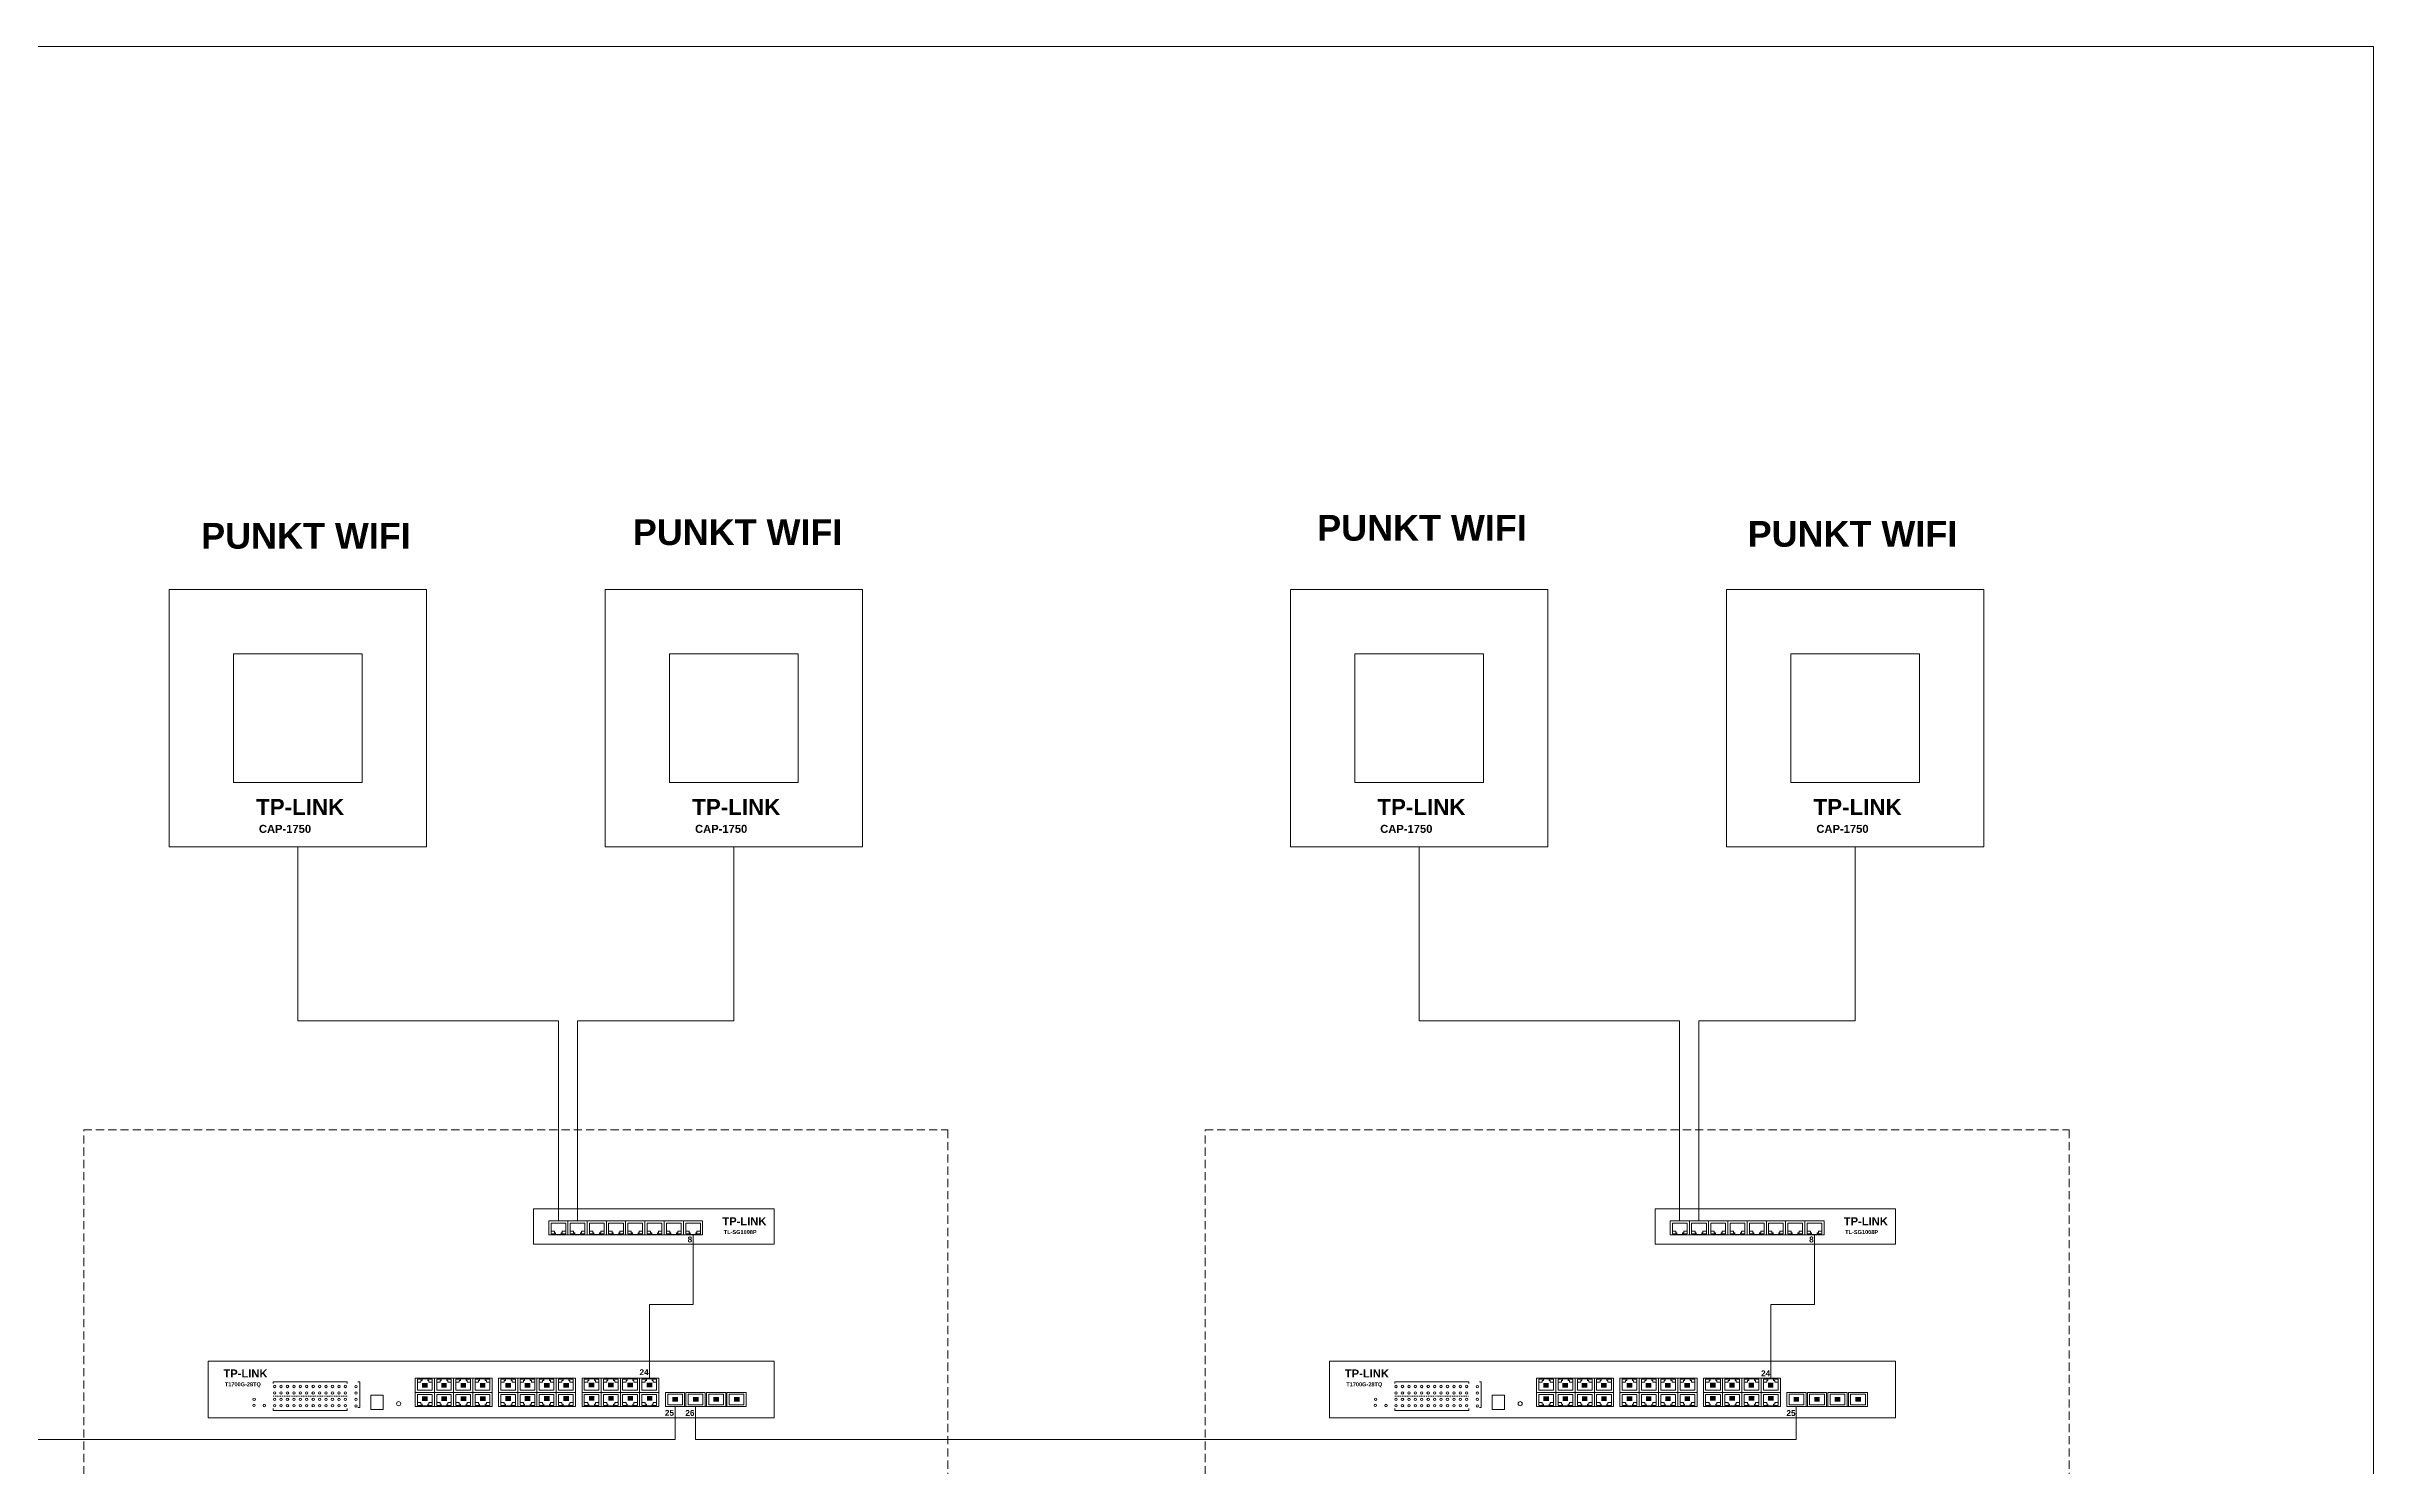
# Model space of a CAD drawing. Header units: millimetres. Extents: x -100 to 2795, y 2449 to 4458.
# Drawn here: x 985 to 2795, y 3354 to 4458 of the extents above; entities that cross this region are included whole.
import ezdxf

# ---------------------------------------------------------------- set-up
doc = ezdxf.new("R2010")
doc.units = ezdxf.units.MM
doc.linetypes.add('JIS_02_0.7', pattern=[1.35, 0.75, -0.6])
doc.linetypes.add('KRESKOWA2', pattern=[9.525, 6.35, -3.175])
doc.layers.get('0').update_dxf_attribs({"lineweight": 0})
doc.styles.get("Standard").update_dxf_attribs({"font": 'arialbd.ttf'})

# ---------------------------------------------------------------- blocks, each defined once
blk = doc.blocks.new('TP-LINK T17000G')
for p, q in [((50.7, 28.1), (108.2, 28.1)), ((50.7, 28.1), (50.7, 26.6)), ((108.2, 28.1), (108.2, 26.6)), ((118, 28.1), (116.5, 28.1)), ((118, 28.1), (118, 8.1)), ((50.7, 5.8), (50.7, 7.3)), ((50.7, 5.8), (108.2, 5.8)), ((108.2, 5.8), (108.2, 7.3)), ((118, 8.1), (116.5, 8.1)), ((370.5, 8.8), (371.5, 8.8)), ((386.4, 8.8), (387.4, 8.8)), ((402.4, 8.8), (403.4, 8.8))]:
    blk.add_line(p, q)
at = {"lineweight": 0}
for p, q in [((162.7, 27.8), (165.4, 27.8)), ((165.4, 27.8), (165.4, 29.1)), ((165.4, 29.1), (166.3, 29.1)), ((166.3, 29.1), (166.3, 30.4)), ((166.3, 30.4), (170.7, 30.4)), ((170.7, 30.4), (170.7, 29.1)), ((170.7, 29.1), (171.5, 29.1)), ((171.5, 29.1), (171.5, 27.8)), ((171.5, 27.8), (174.2, 27.8)), ((177.7, 27.8), (180.3, 27.8)), ((180.3, 27.8), (180.3, 29.1)), ((180.3, 29.1), (181.2, 29.1)), ((181.2, 29.1), (181.2, 30.4)), ((181.2, 30.4), (185.6, 30.4)), ((185.6, 30.4), (185.6, 29.1)), ((185.6, 29.1), (186.5, 29.1)), ((186.5, 29.1), (186.5, 27.8)), ((186.5, 27.8), (189.1, 27.8)), ((192.7, 27.8), (195.3, 27.8)), ((195.3, 27.8), (195.3, 29.1)), ((195.3, 29.1), (196.2, 29.1)), ((196.2, 29.1), (196.2, 30.4)), ((196.2, 30.4), (200.6, 30.4)), ((200.6, 30.4), (200.6, 29.1)), ((200.6, 29.1), (201.5, 29.1)), ((201.5, 29.1), (201.5, 27.8)), ((201.5, 27.8), (204.1, 27.8)), ((207.6, 27.8), (210.3, 27.8)), ((210.3, 27.8), (210.3, 29.1)), ((210.3, 29.1), (211.1, 29.1)), ((211.1, 29.1), (211.1, 30.4)), ((211.1, 30.4), (215.5, 30.4)), ((215.5, 30.4), (215.5, 29.1)), ((215.5, 29.1), (216.4, 29.1)), ((216.4, 29.1), (216.4, 27.8)), ((216.4, 27.8), (219.1, 27.8)), ((227.6, 27.8), (230.2, 27.8)), ((230.2, 27.8), (230.2, 29.1)), ((230.2, 29.1), (231.1, 29.1)), ((231.1, 29.1), (231.1, 30.4)), ((231.1, 30.4), (235.5, 30.4)), ((235.5, 30.4), (235.5, 29.1)), ((235.5, 29.1), (236.4, 29.1)), ((236.4, 29.1), (236.4, 27.8)), ((236.4, 27.8), (239, 27.8)), ((242.5, 27.8), (245.2, 27.8)), ((245.2, 27.8), (245.2, 29.1)), ((245.2, 29.1), (246.1, 29.1)), ((246.1, 29.1), (246.1, 30.4)), ((246.1, 30.4), (250.5, 30.4)), ((250.5, 30.4), (250.5, 29.1)), ((250.5, 29.1), (251.3, 29.1)), ((251.3, 29.1), (251.3, 27.8)), ((251.3, 27.8), (254, 27.8)), ((257.5, 27.8), (260.1, 27.8)), ((260.1, 27.8), (260.1, 29.1)), ((260.1, 29.1), (261, 29.1)), ((261, 29.1), (261, 30.4)), ((261, 30.4), (265.4, 30.4)), ((265.4, 30.4), (265.4, 29.1)), ((265.4, 29.1), (266.3, 29.1)), ((266.3, 29.1), (266.3, 27.8)), ((266.3, 27.8), (268.9, 27.8)), ((272.5, 27.8), (275.1, 27.8)), ((275.1, 27.8), (275.1, 29.1)), ((275.1, 29.1), (276, 29.1)), ((276, 29.1), (276, 30.4)), ((276, 30.4), (280.4, 30.4)), ((280.4, 30.4), (280.4, 29.1)), ((280.4, 29.1), (281.3, 29.1)), ((281.3, 29.1), (281.3, 27.8)), ((281.3, 27.8), (283.9, 27.8)), ((292.4, 27.8), (295.1, 27.8)), ((295.1, 27.8), (295.1, 29.1)), ((295.1, 29.1), (295.9, 29.1)), ((295.9, 29.1), (295.9, 30.4)), ((295.9, 30.4), (300.3, 30.4)), ((300.3, 30.4), (300.3, 29.1)), ((300.3, 29.1), (301.2, 29.1)), ((301.2, 29.1), (301.2, 27.8)), ((301.2, 27.8), (303.9, 27.8)), ((307.4, 27.8), (310, 27.8)), ((310, 27.8), (310, 29.1)), ((310, 29.1), (310.9, 29.1)), ((310.9, 29.1), (310.9, 30.4)), ((310.9, 30.4), (315.3, 30.4)), ((315.3, 30.4), (315.3, 29.1)), ((315.3, 29.1), (316.2, 29.1)), ((316.2, 29.1), (316.2, 27.8)), ((316.2, 27.8), (318.8, 27.8)), ((322.3, 27.8), (325, 27.8)), ((325, 27.8), (325, 29.1)), ((325, 29.1), (325.9, 29.1)), ((325.9, 29.1), (325.9, 30.4)), ((325.9, 30.4), (330.3, 30.4)), ((330.3, 30.4), (330.3, 29.1)), ((330.3, 29.1), (331.1, 29.1)), ((331.1, 29.1), (331.1, 27.8)), ((331.1, 27.8), (333.8, 27.8)), ((337.3, 27.8), (339.9, 27.8)), ((339.9, 27.8), (339.9, 29.1)), ((339.9, 29.1), (340.8, 29.1)), ((340.8, 29.1), (340.8, 30.4)), ((340.8, 30.4), (345.2, 30.4)), ((345.2, 30.4), (345.2, 29.1)), ((345.2, 29.1), (346.1, 29.1)), ((346.1, 29.1), (346.1, 27.8)), ((346.1, 27.8), (348.7, 27.8)), ((162.7, 11.9), (165.4, 11.9)), ((165.4, 11.9), (165.4, 10.6)), ((165.4, 10.6), (166.3, 10.6)), ((166.3, 10.6), (166.3, 9.3)), ((166.3, 9.3), (170.7, 9.3)), ((170.7, 9.3), (170.7, 10.6)), ((170.7, 10.6), (171.5, 10.6)), ((171.5, 10.6), (171.5, 11.9)), ((171.5, 11.9), (174.2, 11.9)), ((177.7, 11.9), (180.3, 11.9)), ((180.3, 11.9), (180.3, 10.6)), ((180.3, 10.6), (181.2, 10.6)), ((181.2, 10.6), (181.2, 9.3)), ((181.2, 9.3), (185.6, 9.3)), ((185.6, 9.3), (185.6, 10.6)), ((185.6, 10.6), (186.5, 10.6)), ((186.5, 10.6), (186.5, 11.9)), ((186.5, 11.9), (189.1, 11.9)), ((192.7, 11.9), (195.3, 11.9)), ((195.3, 11.9), (195.3, 10.6)), ((195.3, 10.6), (196.2, 10.6)), ((196.2, 10.6), (196.2, 9.3)), ((196.2, 9.3), (200.6, 9.3)), ((200.6, 9.3), (200.6, 10.6)), ((200.6, 10.6), (201.5, 10.6)), ((201.5, 10.6), (201.5, 11.9)), ((201.5, 11.9), (204.1, 11.9)), ((207.6, 11.9), (210.3, 11.9)), ((210.3, 11.9), (210.3, 10.6)), ((210.3, 10.6), (211.1, 10.6)), ((211.1, 10.6), (211.1, 9.3)), ((211.1, 9.3), (215.5, 9.3)), ((215.5, 9.3), (215.5, 10.6)), ((215.5, 10.6), (216.4, 10.6)), ((216.4, 10.6), (216.4, 11.9)), ((216.4, 11.9), (219.1, 11.9)), ((227.6, 11.9), (230.2, 11.9)), ((230.2, 11.9), (230.2, 10.6)), ((230.2, 10.6), (231.1, 10.6)), ((231.1, 10.6), (231.1, 9.3)), ((231.1, 9.3), (235.5, 9.3)), ((235.5, 9.3), (235.5, 10.6)), ((235.5, 10.6), (236.4, 10.6)), ((236.4, 10.6), (236.4, 11.9)), ((236.4, 11.9), (239, 11.9)), ((242.5, 11.9), (245.2, 11.9)), ((245.2, 11.9), (245.2, 10.6)), ((245.2, 10.6), (246.1, 10.6)), ((246.1, 10.6), (246.1, 9.3)), ((246.1, 9.3), (250.5, 9.3)), ((250.5, 9.3), (250.5, 10.6)), ((250.5, 10.6), (251.3, 10.6)), ((251.3, 10.6), (251.3, 11.9)), ((251.3, 11.9), (254, 11.9)), ((257.5, 11.9), (260.1, 11.9)), ((260.1, 11.9), (260.1, 10.6)), ((260.1, 10.6), (261, 10.6)), ((261, 10.6), (261, 9.3)), ((261, 9.3), (265.4, 9.3)), ((265.4, 9.3), (265.4, 10.6)), ((265.4, 10.6), (266.3, 10.6)), ((266.3, 10.6), (266.3, 11.9)), ((266.3, 11.9), (268.9, 11.9)), ((272.5, 11.9), (275.1, 11.9)), ((275.1, 11.9), (275.1, 10.6)), ((275.1, 10.6), (276, 10.6)), ((276, 10.6), (276, 9.3)), ((276, 9.3), (280.4, 9.3)), ((280.4, 9.3), (280.4, 10.6)), ((280.4, 10.6), (281.3, 10.6)), ((281.3, 10.6), (281.3, 11.9)), ((281.3, 11.9), (283.9, 11.9)), ((292.4, 11.9), (295.1, 11.9)), ((295.1, 11.9), (295.1, 10.6)), ((295.1, 10.6), (295.9, 10.6)), ((295.9, 10.6), (295.9, 9.3)), ((295.9, 9.3), (300.3, 9.3)), ((300.3, 9.3), (300.3, 10.6)), ((300.3, 10.6), (301.2, 10.6)), ((301.2, 10.6), (301.2, 11.9)), ((301.2, 11.9), (303.9, 11.9)), ((307.4, 11.9), (310, 11.9)), ((310, 11.9), (310, 10.6)), ((310, 10.6), (310.9, 10.6)), ((310.9, 10.6), (310.9, 9.3)), ((310.9, 9.3), (315.3, 9.3)), ((315.3, 9.3), (315.3, 10.6)), ((315.3, 10.6), (316.2, 10.6)), ((316.2, 10.6), (316.2, 11.9)), ((316.2, 11.9), (318.8, 11.9)), ((322.3, 11.9), (325, 11.9)), ((325, 11.9), (325, 10.6)), ((325, 10.6), (325.9, 10.6)), ((325.9, 10.6), (325.9, 9.3)), ((325.9, 9.3), (330.3, 9.3)), ((330.3, 9.3), (330.3, 10.6)), ((330.3, 10.6), (331.1, 10.6)), ((331.1, 10.6), (331.1, 11.9)), ((331.1, 11.9), (333.8, 11.9)), ((337.3, 11.9), (339.9, 11.9)), ((339.9, 11.9), (339.9, 10.6)), ((339.9, 10.6), (340.8, 10.6)), ((340.8, 10.6), (340.8, 9.3)), ((340.8, 9.3), (345.2, 9.3)), ((345.2, 9.3), (345.2, 10.6)), ((345.2, 10.6), (346.1, 10.6)), ((346.1, 10.6), (346.1, 11.9)), ((346.1, 11.9), (348.7, 11.9))]:
    blk.add_line(p, q, dxfattribs=at)
at = {"linetype": 'JIS_02_0.7'}
blk.add_line((50.7, 16.8), (108.2, 16.8), dxfattribs=at)
for points in [[(440, 0), (0, 0), (0, 44), (440, 44)], [(126.5, 17.6), (136, 17.6), (136, 6.5), (126.5, 6.5)]]:
    blk.add_lwpolyline(points, close=True)
at = {"lineweight": 0}
for points in [[(161, 19.8), (175.9, 19.8), (175.9, 30.8), (161, 30.8)], [(161, 19.8), (175.9, 19.8), (175.9, 8.8), (161, 8.8)], [(175.9, 19.8), (190.9, 19.8), (190.9, 30.8), (175.9, 30.8)], [(175.9, 19.8), (190.9, 19.8), (190.9, 8.8), (175.9, 8.8)], [(190.9, 19.8), (205.9, 19.8), (205.9, 30.8), (190.9, 30.8)], [(190.9, 19.8), (205.9, 19.8), (205.9, 8.8), (190.9, 8.8)], [(205.9, 19.8), (220.8, 19.8), (220.8, 30.8), (205.9, 30.8)], [(205.9, 19.8), (220.8, 19.8), (220.8, 8.8), (205.9, 8.8)], [(225.8, 19.8), (240.8, 19.8), (240.8, 30.8), (225.8, 30.8)], [(225.8, 19.8), (240.8, 19.8), (240.8, 8.8), (225.8, 8.8)], [(240.8, 19.8), (255.7, 19.8), (255.7, 30.8), (240.8, 30.8)], [(240.8, 19.8), (255.7, 19.8), (255.7, 8.8), (240.8, 8.8)], [(255.7, 19.8), (270.7, 19.8), (270.7, 30.8), (255.7, 30.8)], [(255.7, 19.8), (270.7, 19.8), (270.7, 8.8), (255.7, 8.8)], [(270.7, 19.8), (285.7, 19.8), (285.7, 30.8), (270.7, 30.8)], [(270.7, 19.8), (285.7, 19.8), (285.7, 8.8), (270.7, 8.8)], [(290.7, 19.8), (305.6, 19.8), (305.6, 30.8), (290.7, 30.8)], [(290.7, 19.8), (305.6, 19.8), (305.6, 8.8), (290.7, 8.8)], [(305.6, 19.8), (320.6, 19.8), (320.6, 30.8), (305.6, 30.8)], [(305.6, 19.8), (320.6, 19.8), (320.6, 8.8), (305.6, 8.8)], [(320.6, 19.8), (335.5, 19.8), (335.5, 30.8), (320.6, 30.8)], [(320.6, 19.8), (335.5, 19.8), (335.5, 8.8), (320.6, 8.8)], [(335.5, 19.8), (350.5, 19.8), (350.5, 30.8), (335.5, 30.8)], [(335.5, 19.8), (350.5, 19.8), (350.5, 8.8), (335.5, 8.8)], [(355.5, 19.8), (370.5, 19.8), (370.5, 8.8), (355.5, 8.8)], [(357.3, 18.5), (368.7, 18.5), (368.7, 10.2), (357.3, 10.2)], [(371.5, 19.8), (386.4, 19.8), (386.4, 8.8), (371.5, 8.8)], [(373.2, 18.5), (384.7, 18.5), (384.7, 10.2), (373.2, 10.2)], [(387.4, 19.8), (402.4, 19.8), (402.4, 8.8), (387.4, 8.8)], [(389.2, 18.5), (400.6, 18.5), (400.6, 10.2), (389.2, 10.2)], [(403.4, 19.8), (418.3, 19.8), (418.3, 8.8), (403.4, 8.8)], [(405.1, 18.5), (416.6, 18.5), (416.6, 10.2), (405.1, 10.2)]]:
    blk.add_lwpolyline(points, close=True, dxfattribs=at)
for points in [[(166.3, 30), (162.7, 30), (162.7, 21.6), (174.2, 21.6), (174.2, 30), (170.7, 30)], [(181.2, 30), (177.7, 30), (177.7, 21.6), (189.1, 21.6), (189.1, 30), (185.6, 30)], [(196.2, 30), (192.7, 30), (192.7, 21.6), (204.1, 21.6), (204.1, 30), (200.6, 30)], [(211.1, 30), (207.6, 30), (207.6, 21.6), (219.1, 21.6), (219.1, 30), (215.5, 30)], [(231.1, 30), (227.6, 30), (227.6, 21.6), (239, 21.6), (239, 30), (235.5, 30)], [(246.1, 30), (242.5, 30), (242.5, 21.6), (254, 21.6), (254, 30), (250.5, 30)], [(261, 30), (257.5, 30), (257.5, 21.6), (268.9, 21.6), (268.9, 30), (265.4, 30)], [(276, 30), (272.5, 30), (272.5, 21.6), (283.9, 21.6), (283.9, 30), (280.4, 30)], [(295.9, 30), (292.4, 30), (292.4, 21.6), (303.9, 21.6), (303.9, 30), (300.3, 30)], [(310.9, 30), (307.4, 30), (307.4, 21.6), (318.8, 21.6), (318.8, 30), (315.3, 30)], [(325.9, 30), (322.3, 30), (322.3, 21.6), (333.8, 21.6), (333.8, 30), (330.3, 30)], [(340.8, 30), (337.3, 30), (337.3, 21.6), (348.7, 21.6), (348.7, 30), (345.2, 30)], [(166.3, 9.7), (162.7, 9.7), (162.7, 18.1), (174.2, 18.1), (174.2, 9.7), (170.7, 9.7)], [(181.2, 9.7), (177.7, 9.7), (177.7, 18.1), (189.1, 18.1), (189.1, 9.7), (185.6, 9.7)], [(196.2, 9.7), (192.7, 9.7), (192.7, 18.1), (204.1, 18.1), (204.1, 9.7), (200.6, 9.7)], [(211.1, 9.7), (207.6, 9.7), (207.6, 18.1), (219.1, 18.1), (219.1, 9.7), (215.5, 9.7)], [(231.1, 9.7), (227.6, 9.7), (227.6, 18.1), (239, 18.1), (239, 9.7), (235.5, 9.7)], [(246.1, 9.7), (242.5, 9.7), (242.5, 18.1), (254, 18.1), (254, 9.7), (250.5, 9.7)], [(261, 9.7), (257.5, 9.7), (257.5, 18.1), (268.9, 18.1), (268.9, 9.7), (265.4, 9.7)], [(276, 9.7), (272.5, 9.7), (272.5, 18.1), (283.9, 18.1), (283.9, 9.7), (280.4, 9.7)], [(295.9, 9.7), (292.4, 9.7), (292.4, 18.1), (303.9, 18.1), (303.9, 9.7), (300.3, 9.7)], [(310.9, 9.7), (307.4, 9.7), (307.4, 18.1), (318.8, 18.1), (318.8, 9.7), (315.3, 9.7)], [(325.9, 9.7), (322.3, 9.7), (322.3, 18.1), (333.8, 18.1), (333.8, 9.7), (330.3, 9.7)], [(340.8, 9.7), (337.3, 9.7), (337.3, 18.1), (348.7, 18.1), (348.7, 9.7), (345.2, 9.7)]]:
    blk.add_lwpolyline(points, dxfattribs=at)
for centre, radius in [((51.7, 24.4), 0.936), ((51.7, 19.4), 0.936), ((56.7, 24.4), 0.936), ((56.7, 19.4), 0.936), ((61.7, 24.4), 0.936), ((61.7, 19.4), 0.936), ((66.7, 24.4), 0.936), ((66.7, 19.4), 0.936), ((71.7, 24.4), 0.936), ((71.7, 19.4), 0.936), ((76.7, 24.4), 0.936), ((76.7, 19.4), 0.936), ((81.7, 24.4), 0.936), ((81.7, 19.4), 0.936), ((86.7, 24.4), 0.936), ((86.7, 19.4), 0.936), ((91.7, 24.4), 0.936), ((91.7, 19.4), 0.936), ((96.7, 24.4), 0.936), ((96.7, 19.4), 0.936), ((101.7, 24.4), 0.936), ((101.7, 19.4), 0.936), ((106.7, 24.4), 0.936), ((106.7, 19.4), 0.936), ((114.9, 24.3), 0.936), ((114.9, 19.3), 0.936), ((35.6, 9.7), 0.936), ((35.8, 14.5), 0.936), ((43.8, 9.6), 0.936), ((51.7, 14.4), 0.936), ((51.7, 9.4), 0.936), ((56.7, 14.4), 0.936), ((56.7, 9.4), 0.936), ((61.7, 14.4), 0.936), ((61.7, 9.4), 0.936), ((66.7, 14.4), 0.936), ((66.7, 9.4), 0.936), ((71.7, 14.4), 0.936), ((71.7, 9.4), 0.936), ((76.7, 14.4), 0.936), ((76.7, 9.4), 0.936), ((81.7, 14.4), 0.936), ((81.7, 9.4), 0.936), ((86.7, 14.4), 0.936), ((86.7, 9.4), 0.936), ((91.7, 14.4), 0.936), ((91.7, 9.4), 0.936), ((96.7, 14.4), 0.936), ((96.7, 9.4), 0.936), ((101.7, 14.4), 0.936), ((101.7, 9.4), 0.936), ((106.7, 14.4), 0.936), ((106.7, 9.4), 0.936), ((114.9, 14.3), 0.936), ((114.9, 9.3), 0.936), ((148.2, 11), 1.61)]:
    blk.add_circle(centre, radius)
for s, height, p in [('TP-LINK', 6.22, (11.9, 31.4)), ('T1700G-28TQ', 3.109, (13, 24.5))]:
    blk.add_text(s, height=height).set_placement(p)
blk = doc.blocks.new('TL-SG1008P')
at = {"lineweight": 0}
for p, q in [((13.5, 10.2), (16.1, 10.2)), ((16.1, 10.2), (16.1, 8.9)), ((16.1, 8.9), (17, 8.9)), ((17, 8.9), (17, 7.6)), ((17, 7.6), (21.4, 7.6)), ((21.4, 7.6), (21.4, 8.9)), ((21.4, 8.9), (22.3, 8.9)), ((22.3, 8.9), (22.3, 10.2)), ((22.3, 10.2), (24.9, 10.2)), ((28.4, 10.2), (31.1, 10.2)), ((31.1, 10.2), (31.1, 8.9)), ((31.1, 8.9), (31.9, 8.9)), ((31.9, 8.9), (31.9, 7.6)), ((31.9, 7.6), (36.3, 7.6)), ((36.3, 7.6), (36.3, 8.9)), ((36.3, 8.9), (37.2, 8.9)), ((37.2, 8.9), (37.2, 10.2)), ((37.2, 10.2), (39.9, 10.2)), ((43.4, 10.2), (46, 10.2)), ((46, 10.2), (46, 8.9)), ((46, 8.9), (46.9, 8.9)), ((46.9, 8.9), (46.9, 7.6)), ((46.9, 7.6), (51.3, 7.6)), ((51.3, 7.6), (51.3, 8.9)), ((51.3, 8.9), (52.2, 8.9)), ((52.2, 8.9), (52.2, 10.2)), ((52.2, 10.2), (54.8, 10.2)), ((58.3, 10.2), (61, 10.2)), ((61, 10.2), (61, 8.9)), ((61, 8.9), (61.9, 8.9)), ((61.9, 8.9), (61.9, 7.6)), ((61.9, 7.6), (66.3, 7.6)), ((66.3, 7.6), (66.3, 8.9)), ((66.3, 8.9), (67.1, 8.9)), ((67.1, 8.9), (67.1, 10.2)), ((67.1, 10.2), (69.8, 10.2)), ((73.3, 10.2), (75.9, 10.2)), ((75.9, 10.2), (75.9, 8.9)), ((75.9, 8.9), (76.8, 8.9)), ((76.8, 8.9), (76.8, 7.6)), ((76.8, 7.6), (81.2, 7.6)), ((81.2, 7.6), (81.2, 8.9)), ((81.2, 8.9), (82.1, 8.9)), ((82.1, 8.9), (82.1, 10.2)), ((82.1, 10.2), (84.7, 10.2)), ((88.3, 10.2), (90.9, 10.2)), ((90.9, 10.2), (90.9, 8.9)), ((90.9, 8.9), (91.8, 8.9)), ((91.8, 8.9), (91.8, 7.6)), ((91.8, 7.6), (96.2, 7.6)), ((96.2, 7.6), (96.2, 8.9)), ((96.2, 8.9), (97.1, 8.9)), ((97.1, 8.9), (97.1, 10.2)), ((97.1, 10.2), (99.7, 10.2)), ((103.2, 10.2), (105.9, 10.2)), ((105.9, 10.2), (105.9, 8.9)), ((105.9, 8.9), (106.7, 8.9)), ((106.7, 8.9), (106.7, 7.6)), ((106.7, 7.6), (111.1, 7.6)), ((111.1, 7.6), (111.1, 8.9)), ((111.1, 8.9), (112, 8.9)), ((112, 8.9), (112, 10.2)), ((112, 10.2), (114.7, 10.2)), ((118.2, 10.2), (120.8, 10.2)), ((120.8, 10.2), (120.8, 8.9)), ((120.8, 8.9), (121.7, 8.9)), ((121.7, 8.9), (121.7, 7.6)), ((121.7, 7.6), (126.1, 7.6)), ((126.1, 7.6), (126.1, 8.9)), ((126.1, 8.9), (127, 8.9)), ((127, 8.9), (127, 10.2)), ((127, 10.2), (129.6, 10.2))]:
    blk.add_line(p, q, dxfattribs=at)
blk.add_lwpolyline([(0, 0), (186.9, 0), (186.9, 27.5), (0, 27.5)], close=True)
for points in [[(11.7, 18.2), (26.7, 18.2), (26.7, 7.2), (11.7, 7.2)], [(26.7, 18.2), (41.6, 18.2), (41.6, 7.2), (26.7, 7.2)], [(41.6, 18.2), (56.6, 18.2), (56.6, 7.2), (41.6, 7.2)], [(56.6, 18.2), (71.5, 18.2), (71.5, 7.2), (56.6, 7.2)], [(71.5, 18.2), (86.5, 18.2), (86.5, 7.2), (71.5, 7.2)], [(86.5, 18.2), (101.5, 18.2), (101.5, 7.2), (86.5, 7.2)], [(101.5, 18.2), (116.4, 18.2), (116.4, 7.2), (101.5, 7.2)], [(116.4, 18.2), (131.4, 18.2), (131.4, 7.2), (116.4, 7.2)]]:
    blk.add_lwpolyline(points, close=True, dxfattribs=at)
for points in [[(17, 8), (13.5, 8), (13.5, 16.4), (24.9, 16.4), (24.9, 8), (21.4, 8)], [(31.9, 8), (28.4, 8), (28.4, 16.4), (39.9, 16.4), (39.9, 8), (36.3, 8)], [(46.9, 8), (43.4, 8), (43.4, 16.4), (54.8, 16.4), (54.8, 8), (51.3, 8)], [(61.9, 8), (58.3, 8), (58.3, 16.4), (69.8, 16.4), (69.8, 8), (66.3, 8)], [(76.8, 8), (73.3, 8), (73.3, 16.4), (84.7, 16.4), (84.7, 8), (81.2, 8)], [(91.8, 8), (88.3, 8), (88.3, 16.4), (99.7, 16.4), (99.7, 8), (96.2, 8)], [(106.7, 8), (103.2, 8), (103.2, 16.4), (114.7, 16.4), (114.7, 8), (111.1, 8)], [(121.7, 8), (118.2, 8), (118.2, 16.4), (129.6, 16.4), (129.6, 8), (126.1, 8)]]:
    blk.add_lwpolyline(points, dxfattribs=at)
for s, height, p in [('TP-LINK', 6.22, (146.7, 14.8)), ('TL-SG1008P', 3.11, (147.8, 7.9))]:
    blk.add_text(s, height=height).set_placement(p)
blk = doc.blocks.new('CAP1750')
for points in [[(0, 0), (200, 0), (200, 200), (0, 200)], [(50, 50), (150, 50), (150, 150), (50, 150)]]:
    blk.add_lwpolyline(points, close=True)
for s, height, p in [('TP-LINK', 12.43, (67.6, 24.7)), ('CAP-1750', 6.22, (69.8, 10.8))]:
    blk.add_text(s, height=height).set_placement(p)

msp = doc.modelspace()

# ---------------------------------------------------------------- hatches: boundary and pattern name
at = {"transparency": 33554508}
h = msp.add_hatch(color=1, dxfattribs=at)
h.dxf.hatch_style = 1
h.paths.add_polyline_path([(1281.7, 3418.4), (1277.4, 3418.4), (1277.4, 3414.8), (1281.7, 3414.8)])
h = msp.add_hatch(color=1, dxfattribs=at)
h.dxf.hatch_style = 1
h.paths.add_polyline_path([(1281.8, 3408.1), (1277.5, 3408.1), (1277.5, 3404.4), (1281.8, 3404.4)])
h = msp.add_hatch(color=1, dxfattribs=at)
h.dxf.hatch_style = 1
h.paths.add_polyline_path([(1296.7, 3418.4), (1292.4, 3418.4), (1292.4, 3414.8), (1296.7, 3414.8)])
h = msp.add_hatch(color=1, dxfattribs=at)
h.dxf.hatch_style = 1
h.paths.add_polyline_path([(1296.8, 3408.1), (1292.5, 3408.1), (1292.5, 3404.4), (1296.8, 3404.4)])
h = msp.add_hatch(color=1, dxfattribs=at)
h.dxf.hatch_style = 1
h.paths.add_polyline_path([(1311.7, 3418.4), (1307.4, 3418.4), (1307.4, 3414.8), (1311.7, 3414.8)])
h = msp.add_hatch(color=1, dxfattribs=at)
h.dxf.hatch_style = 1
h.paths.add_polyline_path([(1311.8, 3408.1), (1307.5, 3408.1), (1307.5, 3404.4), (1311.8, 3404.4)])
h = msp.add_hatch(color=1, dxfattribs=at)
h.dxf.hatch_style = 1
h.paths.add_polyline_path([(1326.7, 3418.4), (1322.4, 3418.4), (1322.4, 3414.8), (1326.7, 3414.8)])
h = msp.add_hatch(color=1, dxfattribs=at)
h.dxf.hatch_style = 1
h.paths.add_polyline_path([(1326.8, 3408.1), (1322.5, 3408.1), (1322.5, 3404.4), (1326.8, 3404.4)])
h = msp.add_hatch(color=1, dxfattribs=at)
h.dxf.hatch_style = 1
h.paths.add_polyline_path([(1346.6, 3418.5), (1342.2, 3418.5), (1342.2, 3414.8), (1346.6, 3414.8)])
h = msp.add_hatch(color=1, dxfattribs=at)
h.dxf.hatch_style = 1
h.paths.add_polyline_path([(1346.6, 3408.2), (1342.3, 3408.2), (1342.3, 3404.5), (1346.6, 3404.5)])
h = msp.add_hatch(color=1, dxfattribs=at)
h.dxf.hatch_style = 1
h.paths.add_polyline_path([(1361.6, 3418.5), (1357.2, 3418.5), (1357.2, 3414.8), (1361.6, 3414.8)])
h = msp.add_hatch(color=1, dxfattribs=at)
h.dxf.hatch_style = 1
h.paths.add_polyline_path([(1361.6, 3408.2), (1357.3, 3408.2), (1357.3, 3404.5), (1361.6, 3404.5)])
h = msp.add_hatch(color=1, dxfattribs=at)
h.dxf.hatch_style = 1
h.paths.add_polyline_path([(1376.6, 3418.5), (1372.2, 3418.5), (1372.2, 3414.8), (1376.6, 3414.8)])
h = msp.add_hatch(color=1, dxfattribs=at)
h.dxf.hatch_style = 1
h.paths.add_polyline_path([(1376.6, 3408.2), (1372.3, 3408.2), (1372.3, 3404.5), (1376.6, 3404.5)])
h = msp.add_hatch(color=1, dxfattribs=at)
h.dxf.hatch_style = 1
h.paths.add_polyline_path([(1391.6, 3418.5), (1387.2, 3418.5), (1387.2, 3414.8), (1391.6, 3414.8)])
h = msp.add_hatch(color=1, dxfattribs=at)
h.dxf.hatch_style = 1
h.paths.add_polyline_path([(1391.6, 3408.2), (1387.3, 3408.2), (1387.3, 3404.5), (1391.6, 3404.5)])
h = msp.add_hatch(color=1, dxfattribs=at)
h.dxf.hatch_style = 1
h.paths.add_polyline_path([(1411.4, 3418.6), (1407.1, 3418.6), (1407.1, 3415), (1411.4, 3415)])
h = msp.add_hatch(color=1, dxfattribs=at)
h.dxf.hatch_style = 1
h.paths.add_polyline_path([(1411.5, 3408.3), (1407.2, 3408.3), (1407.2, 3404.6), (1411.5, 3404.6)])
h = msp.add_hatch(color=1, dxfattribs=at)
h.dxf.hatch_style = 1
h.paths.add_polyline_path([(1426.4, 3418.6), (1422.1, 3418.6), (1422.1, 3415), (1426.4, 3415)])
h = msp.add_hatch(color=1, dxfattribs=at)
h.dxf.hatch_style = 1
h.paths.add_polyline_path([(1426.5, 3408.3), (1422.2, 3408.3), (1422.2, 3404.6), (1426.5, 3404.6)])
h = msp.add_hatch(color=1, dxfattribs=at)
h.dxf.hatch_style = 1
h.paths.add_polyline_path([(1441.4, 3418.6), (1437.1, 3418.6), (1437.1, 3415), (1441.4, 3415)])
h = msp.add_hatch(color=1, dxfattribs=at)
h.dxf.hatch_style = 1
h.paths.add_polyline_path([(1441.5, 3408.3), (1437.2, 3408.3), (1437.2, 3404.6), (1441.5, 3404.6)])
h = msp.add_hatch(color=3, dxfattribs=at)
h.dxf.hatch_style = 1
h.paths.add_polyline_path([(1456.4, 3418.6), (1452.1, 3418.6), (1452.1, 3415), (1456.4, 3415)])
h = msp.add_hatch(color=1, dxfattribs=at)
h.dxf.hatch_style = 1
h.paths.add_polyline_path([(1456.5, 3408.3), (1452.2, 3408.3), (1452.2, 3404.6), (1456.5, 3404.6)])
h = msp.add_hatch(color=1, dxfattribs=at)
h.dxf.hatch_style = 1
h.paths.add_polyline_path([(1476.4, 3407.5), (1472, 3407.5), (1472, 3403.8), (1476.4, 3403.8)])
h = msp.add_hatch(color=1, dxfattribs=at)
h.dxf.hatch_style = 1
h.paths.add_polyline_path([(1492.4, 3407.5), (1488, 3407.5), (1488, 3403.8), (1492.4, 3403.8)])
h = msp.add_hatch(color=1, dxfattribs=at)
h.dxf.hatch_style = 1
h.paths.add_polyline_path([(1508.4, 3407.5), (1504, 3407.5), (1504, 3403.8), (1508.4, 3403.8)])
h = msp.add_hatch(color=1, dxfattribs=at)
h.dxf.hatch_style = 1
h.paths.add_polyline_path([(1524.4, 3407.5), (1520, 3407.5), (1520, 3403.8), (1524.4, 3403.8)])
h = msp.add_hatch(color=1, dxfattribs=at)
h.dxf.hatch_style = 1
h.paths.add_polyline_path([(2153.4, 3418.4), (2149.1, 3418.4), (2149.1, 3414.7), (2153.4, 3414.7)])
h = msp.add_hatch(color=1, dxfattribs=at)
h.dxf.hatch_style = 1
h.paths.add_polyline_path([(2153.5, 3408.1), (2149.2, 3408.1), (2149.2, 3404.4), (2153.5, 3404.4)])
h = msp.add_hatch(color=1, dxfattribs=at)
h.dxf.hatch_style = 1
h.paths.add_polyline_path([(2168.4, 3418.4), (2164.1, 3418.4), (2164.1, 3414.7), (2168.4, 3414.7)])
h = msp.add_hatch(color=1, dxfattribs=at)
h.dxf.hatch_style = 1
h.paths.add_polyline_path([(2168.5, 3408.1), (2164.2, 3408.1), (2164.2, 3404.4), (2168.5, 3404.4)])
h = msp.add_hatch(color=1, dxfattribs=at)
h.dxf.hatch_style = 1
h.paths.add_polyline_path([(2183.4, 3418.4), (2179.1, 3418.4), (2179.1, 3414.7), (2183.4, 3414.7)])
h = msp.add_hatch(color=1, dxfattribs=at)
h.dxf.hatch_style = 1
h.paths.add_polyline_path([(2183.5, 3408.1), (2179.2, 3408.1), (2179.2, 3404.4), (2183.5, 3404.4)])
h = msp.add_hatch(color=1, dxfattribs=at)
h.dxf.hatch_style = 1
h.paths.add_polyline_path([(2198.4, 3418.4), (2194.1, 3418.4), (2194.1, 3414.7), (2198.4, 3414.7)])
h = msp.add_hatch(color=1, dxfattribs=at)
h.dxf.hatch_style = 1
h.paths.add_polyline_path([(2198.5, 3408.1), (2194.2, 3408.1), (2194.2, 3404.4), (2198.5, 3404.4)])
h = msp.add_hatch(color=1, dxfattribs=at)
h.dxf.hatch_style = 1
h.paths.add_polyline_path([(2218.3, 3418.5), (2213.9, 3418.5), (2213.9, 3414.8), (2218.3, 3414.8)])
h = msp.add_hatch(color=1, dxfattribs=at)
h.dxf.hatch_style = 1
h.paths.add_polyline_path([(2218.3, 3408.1), (2214, 3408.1), (2214, 3404.5), (2218.3, 3404.5)])
h = msp.add_hatch(color=1, dxfattribs=at)
h.dxf.hatch_style = 1
h.paths.add_polyline_path([(2233.3, 3418.5), (2228.9, 3418.5), (2228.9, 3414.8), (2233.3, 3414.8)])
h = msp.add_hatch(color=1, dxfattribs=at)
h.dxf.hatch_style = 1
h.paths.add_polyline_path([(2233.3, 3408.1), (2229, 3408.1), (2229, 3404.5), (2233.3, 3404.5)])
h = msp.add_hatch(color=1, dxfattribs=at)
h.dxf.hatch_style = 1
h.paths.add_polyline_path([(2248.3, 3418.5), (2243.9, 3418.5), (2243.9, 3414.8), (2248.3, 3414.8)])
h = msp.add_hatch(color=1, dxfattribs=at)
h.dxf.hatch_style = 1
h.paths.add_polyline_path([(2248.3, 3408.1), (2244, 3408.1), (2244, 3404.5), (2248.3, 3404.5)])
h = msp.add_hatch(color=1, dxfattribs=at)
h.dxf.hatch_style = 1
h.paths.add_polyline_path([(2263.3, 3418.5), (2258.9, 3418.5), (2258.9, 3414.8), (2263.3, 3414.8)])
h = msp.add_hatch(color=1, dxfattribs=at)
h.dxf.hatch_style = 1
h.paths.add_polyline_path([(2263.3, 3408.1), (2259, 3408.1), (2259, 3404.5), (2263.3, 3404.5)])
h = msp.add_hatch(color=1, dxfattribs=at)
h.dxf.hatch_style = 1
h.paths.add_polyline_path([(2283.1, 3418.6), (2278.8, 3418.6), (2278.8, 3414.9), (2283.1, 3414.9)])
h = msp.add_hatch(color=1, dxfattribs=at)
h.dxf.hatch_style = 1
h.paths.add_polyline_path([(2283.2, 3408.3), (2278.9, 3408.3), (2278.9, 3404.6), (2283.2, 3404.6)])
h = msp.add_hatch(color=1, dxfattribs=at)
h.dxf.hatch_style = 1
h.paths.add_polyline_path([(2298.1, 3418.6), (2293.8, 3418.6), (2293.8, 3414.9), (2298.1, 3414.9)])
h = msp.add_hatch(color=1, dxfattribs=at)
h.dxf.hatch_style = 1
h.paths.add_polyline_path([(2298.2, 3408.3), (2293.9, 3408.3), (2293.9, 3404.6), (2298.2, 3404.6)])
h = msp.add_hatch(color=1, dxfattribs=at)
h.dxf.hatch_style = 1
h.paths.add_polyline_path([(2313.1, 3418.6), (2308.8, 3418.6), (2308.8, 3414.9), (2313.1, 3414.9)])
h = msp.add_hatch(color=1, dxfattribs=at)
h.dxf.hatch_style = 1
h.paths.add_polyline_path([(2313.2, 3408.3), (2308.9, 3408.3), (2308.9, 3404.6), (2313.2, 3404.6)])
h = msp.add_hatch(color=3, dxfattribs=at)
h.dxf.hatch_style = 1
h.paths.add_polyline_path([(2328.1, 3418.6), (2323.8, 3418.6), (2323.8, 3414.9), (2328.1, 3414.9)])
h = msp.add_hatch(color=1, dxfattribs=at)
h.dxf.hatch_style = 1
h.paths.add_polyline_path([(2328.2, 3408.3), (2323.9, 3408.3), (2323.9, 3404.6), (2328.2, 3404.6)])
h = msp.add_hatch(color=1, dxfattribs=at)
h.dxf.hatch_style = 1
h.paths.add_polyline_path([(2348.1, 3407.6), (2343.8, 3407.6), (2343.8, 3403.9), (2348.1, 3403.9)])
h = msp.add_hatch(color=1, dxfattribs=at)
h.dxf.hatch_style = 1
h.paths.add_polyline_path([(2364.1, 3407.6), (2359.8, 3407.6), (2359.8, 3403.9), (2364.1, 3403.9)])
h = msp.add_hatch(color=1, dxfattribs=at)
h.dxf.hatch_style = 1
h.paths.add_polyline_path([(2380.1, 3407.6), (2375.8, 3407.6), (2375.8, 3403.9), (2380.1, 3403.9)])
h = msp.add_hatch(color=1, dxfattribs=at)
h.dxf.hatch_style = 1
h.paths.add_polyline_path([(2396.1, 3407.6), (2391.8, 3407.6), (2391.8, 3403.9), (2396.1, 3403.9)])

# ---------------------------------------------------------------- linework, layer by layer
at = {"color": 3}
for p, q in [((1180.8, 3835.4), (1180.8, 3699.9)), ((1519.9, 3835.4), (1519.9, 3699.9)), ((2052.6, 3835.4), (2052.6, 3699.9)), ((2391.7, 3835.4), (2391.7, 3699.9)), ((1383.4, 3699.9), (1180.8, 3699.9)), ((1383.4, 3544.5), (1383.4, 3699.9)), ((1398.4, 3544.5), (1398.4, 3699.9)), ((1398.4, 3699.9), (1519.9, 3699.9)), ((2255.2, 3699.9), (2052.6, 3699.9)), ((2255.2, 3544.5), (2255.2, 3699.9)), ((2270.2, 3544.5), (2270.2, 3699.9)), ((2270.2, 3699.9), (2391.7, 3699.9)), ((1488.2, 3533.5), (1488.2, 3479.5)), ((2360, 3533.5), (2360, 3479.5)), ((1454.2, 3422.2), (1454.2, 3479.5)), ((1454.2, 3479.5), (1488.2, 3479.5)), ((2326, 3422.2), (2326, 3479.5)), ((2326, 3479.5), (2360, 3479.5))]:
    msp.add_line(p, q, dxfattribs=at)
at = {"color": 4}
for p, q in [((1474.1, 3400.2), (1474.1, 3374.4)), ((1490.1, 3400.2), (1490.1, 3374.4)), ((2345.9, 3400.2), (2345.9, 3374.4)), ((602.3, 3374.4), (1474.1, 3374.4)), ((1490.1, 3374.4), (2345.9, 3374.4))]:
    msp.add_line(p, q, dxfattribs=at)
msp.add_lwpolyline([(2794.6, 4457.6), (2794.6, 2448.9), (-100, 2448.9), (-100, 4457.6)], close=True)
at = {"linetype": 'KRESKOWA2'}
for points in [[(1014.4, 3615.2), (1686.2, 3615.2), (1686.2, 3080.7), (1014.4, 3080.7)], [(1886.2, 3615.2), (2558.1, 3615.2), (2558.1, 3080.7), (1886.2, 3080.7)]]:
    msp.add_lwpolyline(points, close=True, dxfattribs=at)

# ---------------------------------------------------------------- block references
for name, p in [('CAP1750', (1080.8, 3835.4)), ('CAP1750', (1419.9, 3835.4)), ('CAP1750', (1952.6, 3835.4)), ('CAP1750', (2291.7, 3835.4)), ('TP-LINK T17000G', (1111.1, 3391.3)), ('TP-LINK T17000G', (1983, 3391.3))]:
    msp.add_blockref(name, p)
at = {"color": 4}
for p in [(1364.2, 3526.3), (2236.1, 3526.3)]:
    msp.add_blockref('TL-SG1008P', p, dxfattribs=at)

# ---------------------------------------------------------------- texts
for s, height, p in [('PUNKT WIFI', 20, (1441.3, 4070)), ('PUNKT WIFI', 20, (1973.4, 4073.4)), ('PUNKT WIFI', 20, (2308.1, 4068.7)), ('PUNKT WIFI', 20, (1105.7, 4067.2)), ('8', 4.6, (1483.9, 3527.7)), ('8', 4.6, (2355.9, 3527.7)), ('24', 4.6, (1446.5, 3424.5)), ('24', 4.6, (2318.5, 3423.6)), ('25', 4.6, (1466.2, 3392.9)), ('26', 4.6, (1482.1, 3392.8)), ('25', 4.6, (2338.2, 3392.7))]:
    msp.add_text(s, height=height).set_placement(p)

doc.saveas('drawing.dxf')
